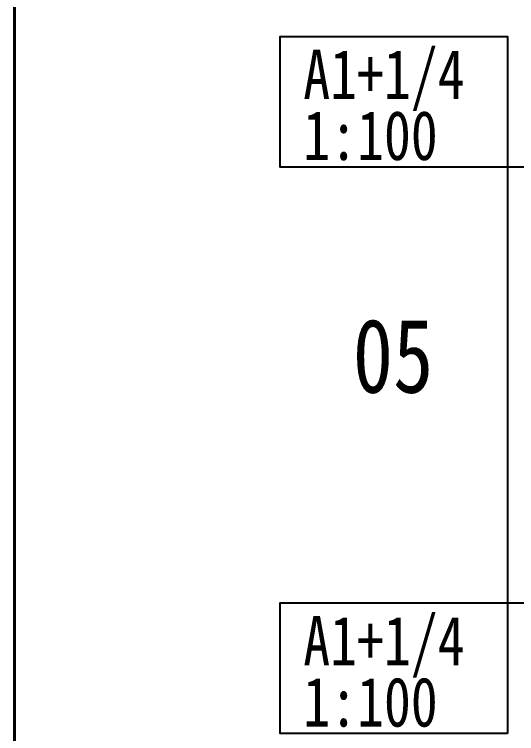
# Model space of a CAD drawing. Extents: x 1031190 to 1725648, y 733081 to 1571294.
# Drawn here: x 1031190 to 1099624, y 1094510 to 1192525 of the extents above; entities that cross this region are included whole.
import ezdxf

# ---------------------------------------------------------------- set-up
doc = ezdxf.new("R2010")
doc.units = 0
doc.header["$LTSCALE"] = 1000
doc.header["$MEASUREMENT"] = 0
doc.layers.add('text', color=7, linetype='Continuous')
doc.layers.add('图框', color=140, linetype='Continuous')
doc.layers.add('ZC', color=6, linetype='Continuous', lineweight=40)
doc.styles.add('黑体', font='simhei.ttf')

msp = doc.modelspace()

# ---------------------------------------------------------------- linework, layer by layer
at = {"layer": 'text', "color": 2}
for points in [[(1098399, 1171718.7), (1067399, 1171718.7), (1067399, 1189527), (1098399, 1189527)], [(1098399, 1094510.3), (1067399, 1094510.3), (1067399, 1112318.7), (1098399, 1112318.7)]]:
    msp.add_lwpolyline(points, close=True, dxfattribs=at)
at = {"layer": 'ZC', "color": 8}
msp.add_lwpolyline([(1031189.8, 1571293.5), (1415372, 1571293.5), (1415372, 733080.5), (1031189.8, 733080.5)], close=True, dxfattribs=at)
at = {"layer": '图框'}
msp.add_lwpolyline([(1098399, 1112318.7), (1203499, 1112318.7), (1203499, 1171718.7), (1098399, 1171718.7)], close=True, dxfattribs=at)

# ---------------------------------------------------------------- texts
at = {"layer": 'text', "color": 2, "style": '黑体', "width": 0.8}
for s, p in [('A1+1/4', (1070552.3, 1181001.5)), ('1:100', (1070562.2, 1172675.4)), ('A1+1/4', (1070552.3, 1103793.1)), ('1:100', (1070562.2, 1095467))]:
    msp.add_text(s, height=6729.45, dxfattribs=at).set_placement(p)
at = {"layer": 'text', "color": 1, "style": '黑体', "width": 0.8}
msp.add_text('05', height=10094.18, dxfattribs=at).set_placement((1077297.2, 1140965.6))

doc.saveas('drawing.dxf')
